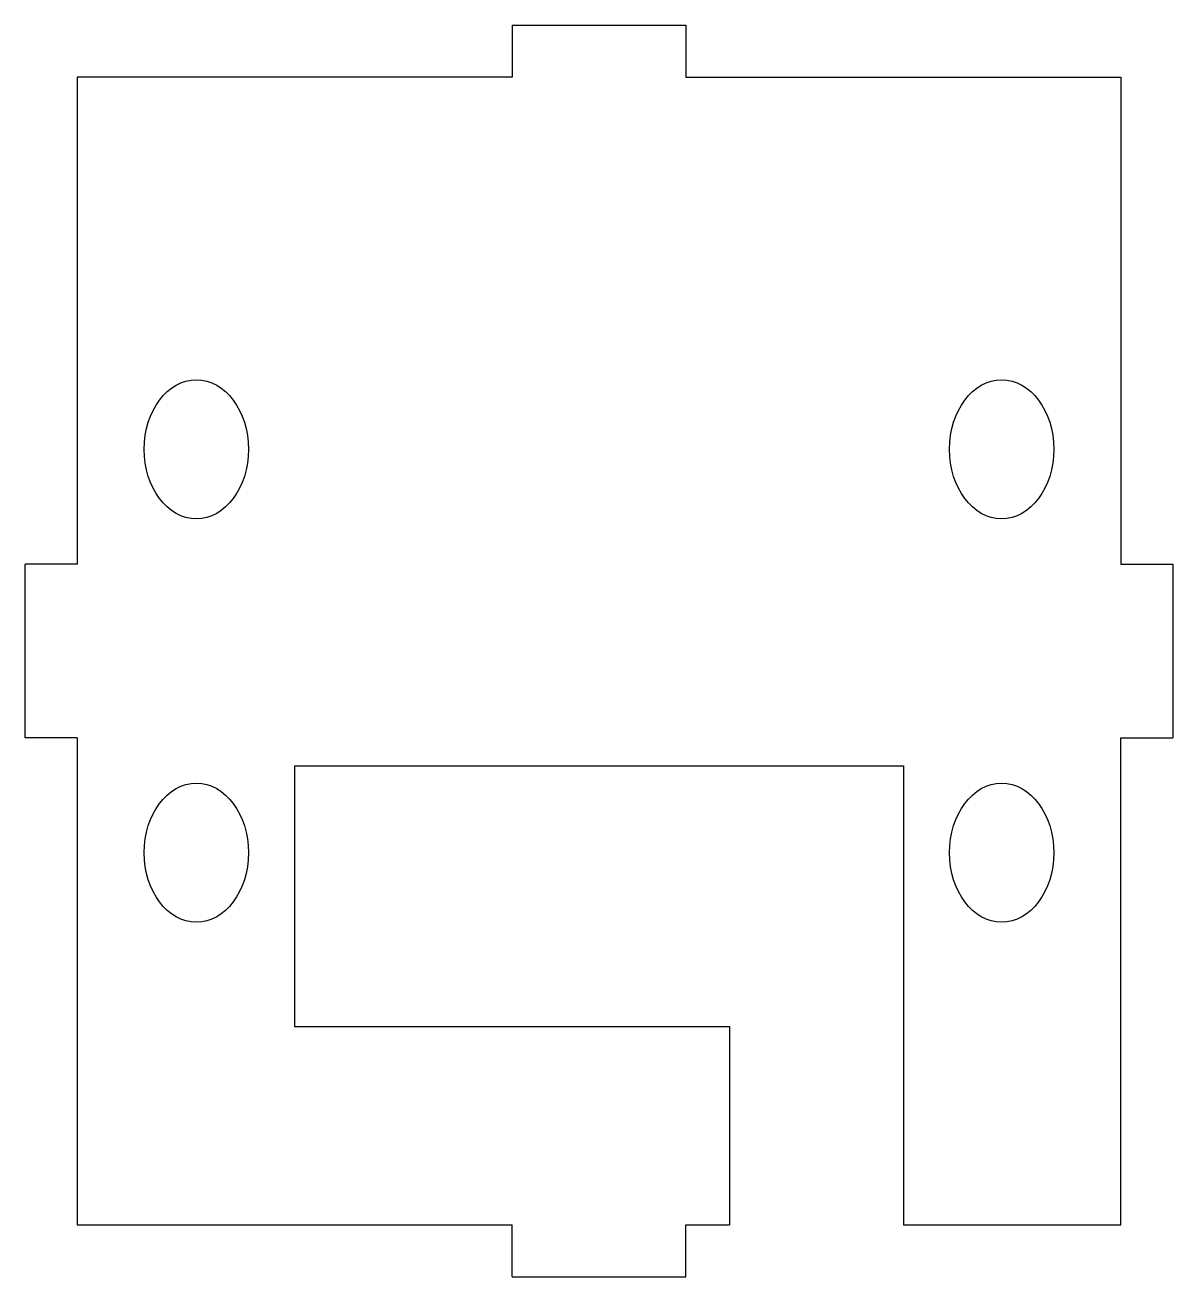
# Model space of a CAD drawing. Extents: x -115.8 to -49.8, y -306.2 to -234.2.
import ezdxf

# ---------------------------------------------------------------- set-up
doc = ezdxf.new("R2010")
doc.units = 0
doc.header["$MEASUREMENT"] = 0
doc.layers.add('VISIBLE', color=7, linetype='CONTINUOUS')

msp = doc.modelspace()

# ---------------------------------------------------------------- linework, layer by layer
at = {"layer": 'VISIBLE'}
for p, q in [((-87.759, -234.172), (-77.759, -234.172)), ((-87.759, -234.172), (-87.759, -237.172)), ((-77.759, -234.172), (-77.759, -237.172)), ((-87.759, -237.172), (-112.759, -237.172)), ((-112.759, -237.172), (-112.759, -265.172)), ((-77.759, -237.172), (-52.759, -237.172)), ((-52.759, -237.172), (-52.759, -265.172)), ((-112.759, -265.172), (-115.759, -265.172)), ((-115.759, -275.172), (-115.759, -265.172)), ((-52.759, -265.172), (-49.759, -265.172)), ((-49.759, -265.172), (-49.759, -275.172)), ((-112.759, -275.172), (-115.759, -275.172)), ((-112.759, -275.172), (-112.759, -303.172)), ((-52.759, -303.172), (-52.759, -275.172)), ((-52.759, -275.172), (-49.759, -275.172)), ((-100.259, -276.772), (-100.259, -291.772)), ((-100.259, -276.772), (-65.259, -276.772)), ((-65.259, -276.772), (-65.259, -303.172)), ((-100.259, -291.772), (-75.259, -291.772)), ((-75.259, -291.772), (-75.259, -303.172)), ((-112.759, -303.172), (-87.759, -303.172)), ((-87.759, -306.172), (-87.759, -303.172)), ((-77.759, -306.172), (-77.759, -303.172)), ((-77.759, -303.172), (-75.259, -303.172)), ((-65.259, -303.172), (-52.759, -303.172)), ((-87.759, -306.172), (-77.759, -306.172))]:
    msp.add_line(p, q, dxfattribs=at)
for centre in [(-105.909, -258.572), (-59.609, -258.572), (-105.909, -281.772), (-59.609, -281.772)]:
    msp.add_ellipse(centre, major_axis=(0, -4), ratio=0.75, dxfattribs=at)

doc.saveas('drawing.dxf')
